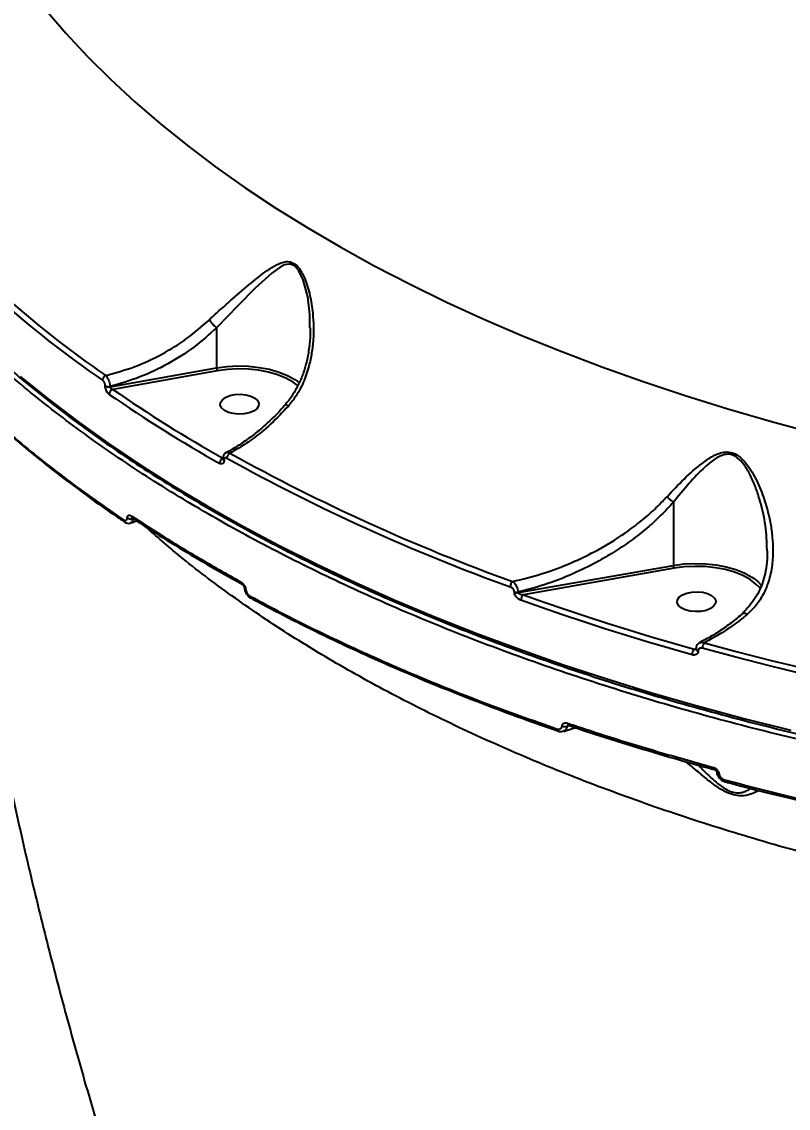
# Model space of a CAD drawing. Header units: millimetres. Extents: x -4153 to 4002, y -5023 to 3197.
# Drawn here: x -1524.8 to -1346.3, y -1330.1 to -1077 of the extents above; entities that cross this region are included whole.
import ezdxf

# ---------------------------------------------------------------- set-up
doc = ezdxf.new("R2010")
doc.units = ezdxf.units.MM
for name, color, linetype in [('DIKOM_ОБЪЕКТ', 7, 'Continuous'), ('DIKOM_РАЗМЕР_ЗОНА', 7, 'Continuous'), ('DIKOM_РАЗМЕР_ОБЪЕКТА', 7, 'Continuous')]:
    doc.layers.add(name, color=color, linetype=linetype)
doc.styles.add('style1', font='arialbd.ttf', dxfattribs={"width": 0.8})
doc.dimstyles.new('1-50', dxfattribs={"dimtxt": 300, "dimasz": 200, "dimexe": 100, "dimexo": 0, "dimgap": 100, "dimtad": 1, "dimtxsty": 'style1', "dimcen": 200, "dimclrd": 7, "dimclre": 7, "dimclrt": 7, "dimadec": 1, "dimazin": 2, "dimtfac": 1, "dimtmove": 0, "dimatfit": 2, "dimfxl": 0, "dimlwd": 25, "dimlwe": 18, "dimarcsym": 0})

# ---------------------------------------------------------------- blocks, each defined once
blk = doc.blocks.new('*D9')
at = {"layer": 'Defpoints', "color": 0, "transparency": 16777216}
for p in [(2370.19, 1747.32), (-2106.31, -2974.61), (1195.51, -2974.61)]:
    blk.add_point(p, dxfattribs=at)
at = {"layer": 'DIKOM_РАЗМЕР_ОБЪЕКТА', "color": 7, "lineweight": 18, "transparency": 16777216}
for p, q in [((2370.19, 1747.32), (-2206.31, 1747.32)), ((1195.51, -2974.61), (-2206.31, -2974.61))]:
    blk.add_line(p, q, dxfattribs=at)
at = {"layer": 'DIKOM_РАЗМЕР_ОБЪЕКТА', "color": 7, "lineweight": 25, "transparency": 16777216}
blk.add_line((-2106.31, 1547.32), (-2106.31, -2774.61), dxfattribs=at)
at = {"layer": 'DIKOM_РАЗМЕР_ОБЪЕКТА', "color": 7, "transparency": 16777216}
for points in [[(-2139.64, 1547.32), (-2072.98, 1547.32), (-2106.31, 1747.32)], [(-2139.64, -2774.61), (-2072.98, -2774.61), (-2106.31, -2974.61)]]:
    blk.add_solid(points, dxfattribs=at)
at = {"layer": 'DIKOM_РАЗМЕР_ОБЪЕКТА', "color": 7, "transparency": 16777216, "insert": (-2359.48, -612.26), "char_height": 300, "attachment_point": 5, "rotation": 90, "style": 'style1'}
blk.add_mtext('{\\fArial|b0|i0|c204|p34;4700}', dxfattribs=at)
blk = doc.blocks.new('*D10')
at = {"layer": 'Defpoints', "color": 0, "transparency": 16777216}
for p in [(4001.69, -909.96), (-3216.31, -1859.46), (4001.69, -4923)]:
    blk.add_point(p, dxfattribs=at)
at = {"layer": 'DIKOM_РАЗМЕР_ЗОНА', "color": 7, "lineweight": 18, "transparency": 16777216}
for p, q in [((4001.69, -909.96), (4001.69, -5023)), ((-3216.31, -1859.46), (-3216.31, -5023))]:
    blk.add_line(p, q, dxfattribs=at)
at = {"layer": 'DIKOM_РАЗМЕР_ЗОНА', "color": 7, "lineweight": 25, "transparency": 16777216}
blk.add_line((-3016.31, -4923), (3801.69, -4923), dxfattribs=at)
at = {"layer": 'DIKOM_РАЗМЕР_ЗОНА', "color": 7, "transparency": 16777216}
for points in [[(-3016.31, -4889.67), (-3016.31, -4956.33), (-3216.31, -4923)], [(3801.69, -4889.67), (3801.69, -4956.33), (4001.69, -4923)]]:
    blk.add_solid(points, dxfattribs=at)
at = {"layer": 'DIKOM_РАЗМЕР_ЗОНА', "color": 7, "transparency": 16777216, "insert": (392.69, -4669.83), "char_height": 300, "attachment_point": 5, "style": 'style1'}
blk.add_mtext('{\\fArial|b0|i0|c204|p34;7200}', dxfattribs=at)
blk = doc.blocks.new('*D11')
at = {"layer": 'Defpoints', "color": 0, "transparency": 16777216}
for p in [(2631.36, 3197.31), (-3702.81, -4429.79), (2071.05, -4429.79)]:
    blk.add_point(p, dxfattribs=at)
at = {"layer": 'DIKOM_РАЗМЕР_ЗОНА', "color": 7, "lineweight": 18, "transparency": 16777216}
for p, q in [((2631.36, 3197.31), (-3802.81, 3197.31)), ((2071.05, -4429.79), (-3802.81, -4429.79))]:
    blk.add_line(p, q, dxfattribs=at)
at = {"layer": 'DIKOM_РАЗМЕР_ЗОНА', "color": 7, "lineweight": 25, "transparency": 16777216}
blk.add_line((-3702.81, 2997.31), (-3702.81, -4229.79), dxfattribs=at)
at = {"layer": 'DIKOM_РАЗМЕР_ЗОНА', "color": 7, "transparency": 16777216}
for points in [[(-3736.14, 2997.31), (-3669.48, 2997.31), (-3702.81, 3197.31)], [(-3736.14, -4229.79), (-3669.48, -4229.79), (-3702.81, -4429.79)]]:
    blk.add_solid(points, dxfattribs=at)
at = {"layer": 'DIKOM_РАЗМЕР_ЗОНА', "color": 7, "transparency": 16777216, "insert": (-3955.98, -616.24), "char_height": 300, "attachment_point": 5, "rotation": 90, "style": 'style1'}
blk.add_mtext('{\\fArial|b0|i0|c204|p34;7600}', dxfattribs=at)
blk = doc.blocks.new('*D12')
at = {"layer": 'Defpoints', "color": 0, "transparency": 16777216}
for p in [(-1688.31, 690.56), (2486.69, 690.56), (-1688.31, -3442.2)]:
    blk.add_point(p, dxfattribs=at)
at = {"layer": 'DIKOM_РАЗМЕР_ОБЪЕКТА', "color": 7, "lineweight": 18, "transparency": 16777216}
for p, q in [((-1688.31, 690.56), (-1688.31, -3542.2)), ((2486.69, 690.56), (2486.69, -3542.2))]:
    blk.add_line(p, q, dxfattribs=at)
at = {"layer": 'DIKOM_РАЗМЕР_ОБЪЕКТА', "color": 7, "lineweight": 25, "transparency": 16777216}
blk.add_line((2286.69, -3442.2), (-1488.31, -3442.2), dxfattribs=at)
at = {"layer": 'DIKOM_РАЗМЕР_ОБЪЕКТА', "color": 7, "transparency": 16777216}
for points in [[(-1488.31, -3408.87), (-1488.31, -3475.54), (-1688.31, -3442.2)], [(2286.69, -3408.87), (2286.69, -3475.54), (2486.69, -3442.2)]]:
    blk.add_solid(points, dxfattribs=at)
at = {"layer": 'DIKOM_РАЗМЕР_ОБЪЕКТА', "color": 7, "transparency": 16777216, "insert": (399.19, -3189.03), "char_height": 300, "attachment_point": 5, "style": 'style1'}
blk.add_mtext('{\\fArial|b0|i0|c204|p34;4175}', dxfattribs=at)

msp = doc.modelspace()

# ---------------------------------------------------------------- linework, layer by layer
at = {"layer": 'DIKOM_ОБЪЕКТ', "color": 7, "linetype": 'Continuous'}
for p, q in [((-1479.445, -1148.302), (-1479.445, -1157.635)), ((-1504.246, -1162.042), (-1479.445, -1157.635)), ((-1479.282, -1158.307), (-1503.635, -1162.635)), ((-1460.787, -1160.647), (-1460.095, -1161.174)), ((-1505.377, -1161.862), (-1505.377, -1161.794)), ((-1504.246, -1161.974), (-1504.246, -1162.042)), ((-1477.966, -1178.786), (-1477.966, -1178.833)), ((-1477.704, -1179.133), (-1477.704, -1179.181)), ((-1373.028, -1188.916), (-1373.028, -1203.625)), ((-1500.862, -1193.554), (-1500.909, -1193.527)), ((-1351.215, -1200.227), (-1351.227, -1200.044)), ((-1409.182, -1209.967), (-1373.028, -1203.625)), ((-1372.866, -1204.297), (-1407.987, -1210.457)), ((-1352.782, -1209.081), (-1353.1, -1208.693)), ((-1471.338, -1211.347), (-1471.39, -1211.323)), ((-1410.082, -1209.9), (-1410.082, -1209.811)), ((-1409.182, -1209.878), (-1409.182, -1209.967)), ((-1368.218, -1223.155), (-1367.773, -1222.96)), ((-1367.805, -1223.093), (-1367.805, -1223.122)), ((-1367.28, -1223.547), (-1367.28, -1223.575)), ((-1397.317, -1240.916), (-1397.779, -1241.108)), ((-1360.871, -1254.097), (-1360.908, -1254.09))]:
    msp.add_line(p, q, dxfattribs=at)
at = {"layer": 'DIKOM_ОБЪЕКТ', "color": 7, "linetype": 'Continuous', "flags": 128}
for points in [[(-1519.284, -1074.195), (-1514.566, -1079.682), (-1509.526, -1085.092), (-1504.168, -1090.421), (-1498.497, -1095.663), (-1492.518, -1100.814), (-1486.237, -1105.868), (-1479.659, -1110.822), (-1472.791, -1115.669), (-1465.64, -1120.407), (-1458.211, -1125.03), (-1450.511, -1129.534), (-1442.549, -1133.915), (-1434.331, -1138.169), (-1425.865, -1142.292), (-1417.159, -1146.28), (-1408.22, -1150.13), (-1399.058, -1153.837), (-1389.68, -1157.399), (-1380.096, -1160.811), (-1370.315, -1164.072), (-1360.344, -1167.177), (-1350.195, -1170.125), (-1339.876, -1172.911)], [(-1457.712, -1148.309), (-1457.709, -1145.178), (-1458.222, -1141.089), (-1459.266, -1137.158), (-1460.354, -1134.911), (-1461.325, -1133.872), (-1462.262, -1133.487), (-1462.52, -1133.464), (-1463.59, -1133.648), (-1464.614, -1134.142), (-1466.596, -1135.583), (-1470.439, -1139.102), (-1474.476, -1143.168), (-1476.932, -1145.681), (-1479.445, -1148.299), (-1479.446, -1148.3), (-1479.446, -1148.3)], [(-1479.445, -1157.635), (-1477.003, -1157.308), (-1474.493, -1157.177), (-1471.973, -1157.245), (-1469.503, -1157.51), (-1467.14, -1157.966), (-1464.94, -1158.602), (-1462.954, -1159.404), (-1461.228, -1160.352), (-1460.787, -1160.647)], [(-1460.45, -1161.797), (-1461.618, -1160.941), (-1463.292, -1160.022), (-1465.218, -1159.245), (-1467.351, -1158.628), (-1469.642, -1158.186), (-1472.037, -1157.929), (-1474.48, -1157.864), (-1476.914, -1157.99), (-1479.282, -1158.307)], [(-1525.159, -1159.655), (-1518.61, -1164.95), (-1511.767, -1170.145), (-1504.633, -1175.236), (-1497.216, -1180.217), (-1489.521, -1185.086), (-1481.555, -1189.837), (-1473.325, -1194.468), (-1464.837, -1198.974), (-1456.099, -1203.351), (-1447.118, -1207.595), (-1437.902, -1211.704), (-1428.458, -1215.673), (-1418.794, -1219.499), (-1408.919, -1223.179), (-1398.841, -1226.71), (-1388.568, -1230.089), (-1378.109, -1233.313), (-1367.473, -1236.379), (-1356.668, -1239.285), (-1345.704, -1242.028)], [(-1476.343, -1164.094), (-1475.154, -1163.849), (-1473.879, -1163.787), (-1472.621, -1163.912), (-1471.483, -1164.214), (-1470.555, -1164.669), (-1469.915, -1165.24), (-1469.613, -1165.881), (-1469.674, -1166.54), (-1470.093, -1167.164), (-1470.836, -1167.701), (-1471.843, -1168.109), (-1473.032, -1168.354), (-1474.307, -1168.417), (-1475.565, -1168.292), (-1476.703, -1167.99), (-1477.63, -1167.534), (-1478.27, -1166.963), (-1478.573, -1166.322), (-1478.512, -1165.663), (-1478.093, -1165.04), (-1477.35, -1164.502), (-1476.343, -1164.094)], [(-1373.028, -1203.625), (-1370.585, -1203.299), (-1368.075, -1203.168), (-1365.555, -1203.236), (-1363.085, -1203.501), (-1360.723, -1203.957), (-1358.522, -1204.593), (-1356.536, -1205.394), (-1354.811, -1206.342), (-1354.37, -1206.638)], [(-1353.1, -1208.693), (-1353.82, -1207.971), (-1355.201, -1206.931), (-1356.875, -1206.012), (-1358.801, -1205.235), (-1360.935, -1204.618), (-1363.226, -1204.176), (-1365.621, -1203.92), (-1368.064, -1203.854), (-1370.498, -1203.981), (-1372.866, -1204.297)], [(-1354.37, -1206.638), (-1353.386, -1207.414), (-1352.496, -1208.332)], [(-1368.697, -1224.465), (-1373.827, -1223), (-1378.918, -1221.499), (-1383.967, -1219.961), (-1388.974, -1218.387), (-1393.938, -1216.778), (-1398.857, -1215.133), (-1403.732, -1213.452), (-1408.56, -1211.737)], [(-1407.987, -1210.457), (-1403.17, -1212.169), (-1398.307, -1213.845), (-1393.399, -1215.487), (-1388.447, -1217.093), (-1383.452, -1218.663), (-1378.415, -1220.197), (-1373.336, -1221.694), (-1368.218, -1223.155)], [(-1369.925, -1210.085), (-1368.736, -1209.84), (-1367.461, -1209.777), (-1366.203, -1209.902), (-1365.065, -1210.204), (-1364.138, -1210.659), (-1363.497, -1211.231), (-1363.195, -1211.872), (-1363.256, -1212.531), (-1363.675, -1213.154), (-1364.418, -1213.691), (-1365.425, -1214.099), (-1366.614, -1214.344), (-1367.889, -1214.407), (-1369.147, -1214.282), (-1370.285, -1213.98), (-1371.212, -1213.525), (-1371.853, -1212.953), (-1372.155, -1212.312), (-1372.094, -1211.653), (-1371.675, -1211.03), (-1370.932, -1210.493), (-1369.925, -1210.085)], [(-1365.87, -1221.66), (-1358.114, -1223.751), (-1350.275, -1225.758), (-1342.356, -1227.68), (-1334.361, -1229.516), (-1326.294, -1231.266), (-1318.157, -1232.929), (-1309.955, -1234.504), (-1301.69, -1235.99)], [(-1301.987, -1237.297), (-1310.27, -1235.808), (-1318.49, -1234.229), (-1326.645, -1232.563), (-1334.73, -1230.809), (-1342.743, -1228.969), (-1350.679, -1227.042), (-1358.535, -1225.031), (-1366.308, -1222.936)], [(-1399.964, -1242.211), (-1400, -1242.202), (-1400.004, -1242.201)], [(-1363.54, -1251.179), (-1363.545, -1251.178), (-1363.616, -1251.141), (-1363.674, -1251.069), (-1363.718, -1250.963), (-1363.744, -1250.829), (-1363.754, -1250.672)], [(-1362.958, -1251.81), (-1362.957, -1251.817), (-1362.922, -1251.904), (-1362.848, -1251.981), (-1362.739, -1252.046), (-1362.598, -1252.095), (-1362.432, -1252.127)], [(-1360.908, -1254.09), (-1360.913, -1254.088), (-1360.978, -1254.047), (-1361.031, -1253.973), (-1361.07, -1253.869), (-1361.095, -1253.739), (-1361.103, -1253.588)]]:
    msp.add_lwpolyline(points, dxfattribs=at)
at = {"layer": 'DIKOM_ОБЪЕКТ', "color": 7, "linetype": 'Continuous'}
for centre, radius, start, end in [((-1366.787, -957.599), 244.721, 220.98418, 235.54514), ((-1367.226, -958.289), 245.265, 220.98433, 235.54518), ((-1478.045, -1157.65), 1.401, 179.35333, 207.92859), ((-1504.658, -1160.586), 1.33, 115.96988, 177.49083), ((-1504.574, -1160.394), 1.613, 240.14298, 281.70145), ((-1504.574, -1160.463), 1.613, 240.13395, 281.71048), ((-1503.112, -1163.853), 1.326, 113.23169, 177.68958), ((-1309.575, -880.984), 343.447, 235.43295, 240.49615), ((-1309.19, -880.416), 342.719, 235.4337, 240.49555), ((-1477.303, -1179.934), 1.414, 118.41305, 178.36942), ((-1477.539, -1178.736), 0.43, 187.46078, 247.47898), ((-1477.543, -1178.787), 0.425, 185.59362, 247.71627), ((-1475.589, -1178.699), 1.436, 121.60587, 178.18749), ((-1256.502, -781.002), 454.706, 240.98889, 250.13039), ((-1256.318, -780.73), 453.671, 240.98846, 250.13059), ((-1500.552, -1193.054), 0.592, 176.73061, 232.96321), ((-1499.361, -1191.402), 1.44, 232.10767, 292.26395), ((-1498.76, -1192.094), 0.585, 176.27311, 234.42839), ((-1371.612, -1203.641), 1.415, 179.34098, 207.61974), ((-1473.206, -1207.526), 0.558, 174.85364, 238.02572), ((-1472.622, -1208.814), 0.35, 196.74446, 258.62141), ((-1409.295, -1208.658), 1.753, 133.90867, 179.37641), ((-1471.073, -1210.857), 0.563, 175.07612, 235.78864), ((-1409.502, -1208.096), 1.81, 251.31394, 280.16741), ((-1409.502, -1208.185), 1.81, 251.31394, 280.16741), ((-1406.834, -1211.742), 1.726, 131.90026, 179.80865), ((-1364.225, -1222.939), 2.083, 142.14343, 179.91695), ((-1366.696, -1224.454), 2.001, 139.52704, 180.30584), ((-1367.225, -1222.951), 0.598, 194.14284, 264.70175), ((-1367.228, -1222.986), 0.591, 192.58659, 264.93476), ((-1399.718, -1241.768), 0.519, 171.47875, 236.60009), ((-1398.286, -1239.631), 1.562, 244.11303, 288.94323), ((-1397.175, -1240.45), 0.507, 170.70135, 238.21262)]:
    msp.add_arc(centre, radius, start, end, dxfattribs=at)
for points, knots in [([(-1024.968, -1251.267), (-1029.289, -1252.046), (-1040.931, -1254.146), (-1060.238, -1257.046), (-1082.901, -1259.797), (-1106.053, -1261.911), (-1129.623, -1263.363), (-1153.541, -1264.13), (-1177.279, -1264.195), (-1200.76, -1263.574), (-1223.914, -1262.299), (-1247.119, -1260.348), (-1270.294, -1257.7), (-1293.356, -1254.346), (-1315.798, -1250.36), (-1337.556, -1245.772), (-1358.585, -1240.621), (-1379.229, -1234.824), (-1399.395, -1228.375), (-1419.001, -1221.278), (-1437.616, -1213.691), (-1455.199, -1205.652), (-1471.733, -1197.206), (-1487.487, -1188.217), (-1502.371, -1178.693), (-1516.311, -1168.654), (-1529.001, -1158.321), (-1540.426, -1147.737), (-1550.597, -1136.949), (-1559.698, -1125.782), (-1567.578, -1114.252), (-1573.594, -1103.887), (-1576.395, -1097.346), (-1577.476, -1094.824)], [0, 0, 0, 0, 0.0192582, 0.0518831, 0.0845332, 0.117158, 0.1507303, 0.1843303, 0.2179029, 0.2505276, 0.2831773, 0.3158024, 0.3493748, 0.3829745, 0.4165472, 0.449172, 0.4818217, 0.5144468, 0.5480193, 0.5816191, 0.6151914, 0.6478161, 0.6804664, 0.7130911, 0.7466635, 0.7802634, 0.8138358, 0.8464606, 0.8791105, 0.9117353, 0.9453077, 0.9789074, 1, 1, 1, 1]), ([(-1577.028, -1094.583), (-1576.79, -1095.142), (-1575.725, -1097.638), (-1573.524, -1102.036), (-1570.42, -1107.768), (-1566.989, -1113.452), (-1563.263, -1119.085), (-1559.237, -1124.664), (-1554.916, -1130.183), (-1550.303, -1135.639), (-1545.403, -1141.027), (-1540.217, -1146.343), (-1534.751, -1151.583), (-1529.008, -1156.743), (-1522.994, -1161.82), (-1516.712, -1166.809), (-1510.167, -1171.707), (-1503.365, -1176.509), (-1496.31, -1181.213), (-1489.008, -1185.815), (-1481.465, -1190.311), (-1473.685, -1194.699), (-1465.676, -1198.974), (-1457.443, -1203.134), (-1448.992, -1207.175), (-1440.33, -1211.095), (-1431.462, -1214.891), (-1422.397, -1218.56), (-1413.141, -1222.098), (-1403.7, -1225.505), (-1394.081, -1228.776), (-1384.293, -1231.909), (-1374.342, -1234.903), (-1364.236, -1237.755), (-1353.982, -1240.463), (-1343.588, -1243.025), (-1333.063, -1245.439), (-1322.413, -1247.702), (-1311.646, -1249.815), (-1300.772, -1251.774), (-1289.798, -1253.579), (-1278.731, -1255.227), (-1267.582, -1256.719), (-1256.358, -1258.052), (-1245.067, -1259.227), (-1233.717, -1260.241), (-1222.318, -1261.094), (-1210.879, -1261.786), (-1199.406, -1262.316), (-1187.91, -1262.682), (-1177.663, -1262.871), (-1171.25, -1262.897), (-1168.676, -1262.907)], [0, 0, 0, 0, 0.0058769, 0.0262678, 0.0466646, 0.067067, 0.087475, 0.1078878, 0.128305, 0.1487261, 0.1691502, 0.1895772, 0.2100064, 0.2304374, 0.2508698, 0.2713031, 0.291737, 0.3121716, 0.332606, 0.3530404, 0.373475, 0.3939091, 0.4143427, 0.4347762, 0.4552089, 0.4756412, 0.496073, 0.5165039, 0.5369347, 0.5573647, 0.5777943, 0.5982233, 0.6186517, 0.6390797, 0.6595071, 0.6799342, 0.7003609, 0.7207872, 0.7412134, 0.7616387, 0.782064, 0.8024892, 0.8229139, 0.8433384, 0.8637626, 0.8841867, 0.9046107, 0.9250349, 0.9454586, 0.9658823, 0.986306, 1, 1, 1, 1]), ([(-1481.164, -1146.481), (-1480.262, -1145.643), (-1478.445, -1143.955), (-1475.14, -1141.022), (-1471.313, -1137.749), (-1467.794, -1134.978), (-1465.306, -1133.481), (-1463.792, -1132.934), (-1462.552, -1132.802), (-1461.252, -1133.263), (-1459.927, -1134.647), (-1458.656, -1137.166), (-1457.628, -1140.718), (-1456.876, -1145.517), (-1456.786, -1150.082), (-1457.247, -1154.241), (-1457.958, -1157.596), (-1459.178, -1161.09), (-1460.814, -1164.174), (-1462.185, -1165.866), (-1462.711, -1166.516)], [0, 0, 0, 0, 0.0563545, 0.1136121, 0.2103705, 0.3099837, 0.3619792, 0.3883035, 0.415338, 0.4457384, 0.4740999, 0.5167995, 0.5802327, 0.6452962, 0.7405615, 0.7897121, 0.8388458, 0.8993622, 0.9613622, 1, 1, 1, 1]), ([(-1505.24, -1159.39), (-1503.018, -1158.781), (-1498.513, -1157.547), (-1492.18, -1154.568), (-1486.259, -1150.926), (-1482.876, -1147.975), (-1481.164, -1146.481)], [0, 0, 0, 0, 0.2536085, 0.5139741, 0.7539721, 1, 1, 1, 1]), ([(-1479.445, -1148.302), (-1481.177, -1149.845), (-1484.685, -1152.969), (-1490.747, -1156.792), (-1497.303, -1159.973), (-1501.912, -1161.301), (-1504.246, -1161.974)], [0, 0, 0, 0, 0.24197103, 0.4901387, 0.7417764, 1, 1, 1, 1]), ([(-1481.164, -1146.481), (-1481.127, -1146.528), (-1481.02, -1146.667), (-1480.763, -1146.975), (-1480.367, -1147.413), (-1479.885, -1147.904), (-1479.592, -1148.168), (-1479.446, -1148.3)], [0, 0, 0, 0, 0.0873216, 0.2536098, 0.5023967, 0.7511751, 1, 1, 1, 1]), ([(-1479.446, -1148.3), (-1479.446, -1148.3), (-1479.445, -1148.301), (-1479.445, -1148.301), (-1479.445, -1148.302), (-1479.445, -1148.302)], [0, 0, 0, 0, 0.3574239, 0.9016223, 1, 1, 1, 1]), ([(-1457.627, -1148.31), (-1457.619, -1148.809), (-1457.596, -1150.341), (-1457.845, -1152.95), (-1458.367, -1155.914), (-1459.159, -1158.727), (-1460.188, -1161.265), (-1461.527, -1163.638), (-1462.643, -1165.286), (-1463.391, -1166.068), (-1463.525, -1166.208)], [0, 0, 0, 0, 0.0768672, 0.2363629, 0.4048882, 0.5435437, 0.6906425, 0.8323057, 0.9699295, 1, 1, 1, 1]), ([(-1547.33, -1153.966), (-1544.082, -1157.374), (-1537.586, -1164.191), (-1526.477, -1174.095), (-1514.46, -1183.764), (-1505.583, -1189.935), (-1501.144, -1193.02)], [0, 0, 0, 0, 0.24859545, 0.49719018, 0.74859441, 1, 1, 1, 1]), ([(-1547.076, -1154.391), (-1546.57, -1154.953), (-1544.441, -1157.318), (-1540.399, -1161.416), (-1534.949, -1166.68), (-1529.198, -1171.863), (-1523.176, -1176.966), (-1516.889, -1181.983), (-1510.322, -1186.903), (-1504.968, -1190.743), (-1501.717, -1192.906), (-1500.83, -1193.496)], [0, 0, 0, 0, 0.0404852, 0.1703514, 0.300349, 0.4304445, 0.5606088, 0.6908078, 0.8210042, 0.9511616, 1, 1, 1, 1]), ([(-1543.28, -1158.409), (-1543.157, -1159.554), (-1542.406, -1166.54), (-1540.721, -1179.349), (-1538.211, -1196.834), (-1535.36, -1214.298), (-1532.204, -1231.741), (-1528.734, -1249.156), (-1524.953, -1266.538), (-1520.862, -1283.884), (-1516.461, -1301.189), (-1511.751, -1318.447), (-1506.732, -1335.654), (-1501.408, -1352.806), (-1495.777, -1369.897), (-1489.842, -1386.923), (-1483.603, -1403.879), (-1477.064, -1420.761), (-1470.224, -1437.563), (-1463.086, -1454.281), (-1455.651, -1470.91), (-1447.921, -1487.446), (-1439.898, -1503.883), (-1431.586, -1520.218), (-1422.98, -1536.443), (-1414.322, -1552.175), (-1408.402, -1562.433), (-1405.553, -1567.37)], [0, 0, 0, 0, 0.0080362, 0.0490173, 0.0900368, 0.1310958, 0.1721951, 0.213335, 0.2545163, 0.2957395, 0.3370051, 0.3783137, 0.4196651, 0.46106, 0.5024979, 0.543979, 0.5855037, 0.627071, 0.6686811, 0.7103338, 0.7520289, 0.7937651, 0.8355423, 0.8773601, 0.9192178, 0.9611142, 1, 1, 1, 1]), ([(-1505.377, -1161.794), (-1505.383, -1161.697), (-1505.396, -1161.504), (-1505.494, -1161.19), (-1505.64, -1160.899), (-1505.812, -1160.668), (-1505.933, -1160.571), (-1505.987, -1160.527)], [0, 0, 0, 0, 0.204038, 0.4080222, 0.6135136, 0.8265086, 1, 1, 1, 1]), ([(-1505.24, -1159.39), (-1505.158, -1159.483), (-1504.973, -1159.691), (-1504.703, -1160.174), (-1504.467, -1160.767), (-1504.298, -1161.4), (-1504.264, -1161.782), (-1504.246, -1161.974)], [0, 0, 0, 0, 0.1700674, 0.3807957, 0.5866989, 0.7930978, 1, 1, 1, 1]), ([(-1504.437, -1163.8), (-1504.52, -1163.733), (-1504.707, -1163.584), (-1504.974, -1163.225), (-1505.197, -1162.779), (-1505.348, -1162.301), (-1505.367, -1162.008), (-1505.377, -1161.862)], [0, 0, 0, 0, 0.1742201, 0.3896038, 0.5957967, 0.7978977, 1, 1, 1, 1]), ([(-1504.246, -1162.042), (-1504.242, -1162.082), (-1504.237, -1162.131), (-1504.198, -1162.231), (-1504.125, -1162.345), (-1503.978, -1162.478), (-1503.808, -1162.579), (-1503.689, -1162.617), (-1503.635, -1162.635)], [0, 0, 0, 0, 0.14459701, 0.17549244, 0.36260253, 0.57105244, 0.80458269, 1, 1, 1, 1]), ([(-1463.482, -1166.244), (-1463.782, -1166.592), (-1464.846, -1167.825), (-1466.796, -1169.76), (-1469.305, -1172.024), (-1471.894, -1174.068), (-1474.525, -1175.837), (-1476.302, -1176.939), (-1477.19, -1177.362), (-1477.195, -1177.364)], [0, 0, 0, 0, 0.0729585, 0.2581382, 0.4439267, 0.6296988, 0.8148375, 0.99894, 1, 1, 1, 1]), ([(-1462.711, -1166.516), (-1464.054, -1167.947), (-1466.773, -1170.843), (-1470.81, -1174.083), (-1474.036, -1176.221), (-1475.744, -1177.15), (-1476.342, -1177.476)], [0, 0, 0, 0, 0.3181941, 0.6439671, 0.8752533, 1, 1, 1, 1]), ([(-1462.711, -1166.516), (-1462.737, -1166.5), (-1462.84, -1166.439), (-1463.066, -1166.322), (-1463.323, -1166.23), (-1463.397, -1166.279), (-1463.43, -1166.302)], [0, 0, 0, 0, 0.0710346, 0.2782611, 0.675158, 1, 1, 1, 1]), ([(-1477.704, -1179.181), (-1477.709, -1179.272), (-1477.721, -1179.504), (-1477.843, -1179.797), (-1478.072, -1179.994), (-1478.375, -1180.044), (-1478.603, -1179.944), (-1478.717, -1179.894)], [0, 0, 0, 0, 0.1407722, 0.35527, 0.5700166, 0.7849173, 1, 1, 1, 1]), ([(-1477.967, -1178.83), (-1477.968, -1178.854), (-1477.969, -1178.91), (-1477.971, -1178.91), (-1477.972, -1178.91)], [0, 0, 0, 0, 0.4407889, 1, 1, 1, 1]), ([(-1477.184, -1177.403), (-1477.298, -1177.465), (-1477.561, -1177.605), (-1477.816, -1178.007), (-1477.961, -1178.417), (-1477.948, -1178.69), (-1477.944, -1178.791)], [0, 0, 0, 0, 0.2287547, 0.5240088, 0.8249435, 1, 1, 1, 1]), ([(-1477.025, -1178.654), (-1477.101, -1178.621), (-1477.253, -1178.554), (-1477.457, -1178.588), (-1477.61, -1178.719), (-1477.692, -1178.915), (-1477.7, -1179.071), (-1477.704, -1179.133)], [0, 0, 0, 0, 0.21422576, 0.4284481, 0.64287865, 0.85770077, 1, 1, 1, 1]), ([(-1477.184, -1177.384), (-1477.176, -1177.377), (-1477.074, -1177.284), (-1476.781, -1177.283), (-1476.488, -1177.412), (-1476.342, -1177.476)], [0, 0, 0, 0, 0.0409826, 0.5202493, 1, 1, 1, 1]), ([(-1374.531, -1187.632), (-1373.216, -1186.238), (-1370.554, -1183.416), (-1367.009, -1180.249), (-1364.266, -1178.348), (-1362.414, -1177.494), (-1360.928, -1177.145), (-1359.37, -1177.299), (-1357.759, -1178.12), (-1356.288, -1179.573), (-1354.974, -1181.416), (-1353.48, -1184.11), (-1351.769, -1188.222), (-1350.543, -1192.841), (-1349.95, -1197.045), (-1349.787, -1200.477), (-1350.044, -1204.124), (-1350.864, -1207.626), (-1352.203, -1210.69), (-1353.825, -1213.142), (-1355.233, -1214.463), (-1355.873, -1215.062)], [0, 0, 0, 0, 0.0913264, 0.1848715, 0.2390171, 0.2664377, 0.2946513, 0.3210526, 0.3475148, 0.3830334, 0.4182911, 0.4536294, 0.5268335, 0.625929, 0.6770924, 0.7282374, 0.7903863, 0.8540603, 0.9046383, 0.9566782, 1, 1, 1, 1]), ([(-1351.227, -1200.044), (-1351.29, -1198.167), (-1351.424, -1194.179), (-1352.621, -1189.252), (-1353.905, -1185.311), (-1355.089, -1182.544), (-1356.485, -1180.228), (-1357.953, -1178.578), (-1359.407, -1177.779), (-1360.774, -1177.694), (-1362.031, -1178.077), (-1362.864, -1178.542), (-1364.107, -1179.349), (-1366.238, -1181.148), (-1369.438, -1184.488), (-1371.831, -1187.44), (-1373.028, -1188.916)], [0, 0, 0, 0, 0.12763, 0.2710471, 0.3382653, 0.4055223, 0.4722009, 0.5194373, 0.553488, 0.5874545, 0.6218696, 0.6565089, 0.662176, 0.737503, 0.8687206, 1, 1, 1, 1]), ([(-1410.51, -1207.395), (-1408.197, -1206.828), (-1403.537, -1205.688), (-1397.183, -1203.269), (-1390.648, -1200.151), (-1385.274, -1196.891), (-1380.651, -1193.42), (-1377.4, -1190.625), (-1375.466, -1188.607), (-1374.531, -1187.632)], [0, 0, 0, 0, 0.1738766, 0.3501388, 0.4880599, 0.6922736, 0.7971172, 0.9019364, 1, 1, 1, 1]), ([(-1373.029, -1188.913), (-1373.981, -1189.947), (-1375.92, -1192.052), (-1379.169, -1194.967), (-1382.68, -1197.734), (-1386.414, -1200.285), (-1390.74, -1202.857), (-1396.02, -1205.496), (-1402.317, -1208.036), (-1406.884, -1209.261), (-1409.182, -1209.878)], [0, 0, 0, 0, 0.0999674, 0.2036061, 0.3072633, 0.4138395, 0.5204303, 0.6601777, 0.8289727, 1, 1, 1, 1]), ([(-1374.531, -1187.632), (-1374.484, -1187.681), (-1374.329, -1187.84), (-1373.994, -1188.157), (-1373.515, -1188.566), (-1373.191, -1188.798), (-1373.029, -1188.913)], [0, 0, 0, 0, 0.1074136, 0.349409, 0.674738, 1, 1, 1, 1]), ([(-1373.028, -1188.916), (-1373.028, -1188.915), (-1373.028, -1188.915), (-1373.028, -1188.914), (-1373.029, -1188.913), (-1373.029, -1188.913)], [0, 0, 0, 0, 0.4344207, 0.7891237, 1, 1, 1, 1]), ([(-1501.144, -1193.02), (-1501.041, -1193.075), (-1500.835, -1193.185), (-1500.561, -1193.148), (-1500.356, -1192.962), (-1500.268, -1192.721), (-1500.248, -1192.564), (-1500.245, -1192.538)], [0, 0, 0, 0, 0.2378307, 0.4755332, 0.7135085, 0.951515, 1, 1, 1, 1]), ([(-1500.904, -1193.518), (-1500.871, -1193.544), (-1500.663, -1193.706), (-1500.229, -1193.837), (-1499.734, -1193.867), (-1499.508, -1193.749), (-1499.456, -1193.721)], [0, 0, 0, 0, 0.0813072, 0.5098109, 0.8855393, 1, 1, 1, 1]), ([(-1500.245, -1192.538), (-1500.242, -1192.512), (-1500.221, -1192.356), (-1500.135, -1192.116), (-1499.929, -1191.93), (-1499.655, -1191.892), (-1499.448, -1192.002), (-1499.344, -1192.056)], [0, 0, 0, 0, 0.0479206, 0.2856199, 0.523592, 0.7617965, 1, 1, 1, 1]), ([(-1498.815, -1192.734), (-1498.822, -1192.779), (-1498.862, -1193.043), (-1499.027, -1193.43), (-1499.263, -1193.714), (-1499.436, -1193.731), (-1499.452, -1193.732)], [0, 0, 0, 0, 0.0882706, 0.5215697, 0.9544665, 1, 1, 1, 1]), ([(-1499.443, -1193.761), (-1499.349, -1193.721), (-1498.874, -1193.515), (-1498.407, -1193.383), (-1498.032, -1193.276)], [0, 0, 0, 0, 0.1972166, 1, 1, 1, 1]), ([(-1499.344, -1192.056), (-1498.934, -1192.327), (-1496.886, -1193.682), (-1491.742, -1196.99), (-1483.717, -1201.905), (-1477.082, -1205.619), (-1473.762, -1207.476)], [0, 0, 0, 0, 0.05077081, 0.25385744, 0.62670264, 1, 1, 1, 1]), ([(-1499.106, -1192.566), (-1499.108, -1192.565), (-1499.113, -1192.563), (-1499.106, -1192.567), (-1499.103, -1192.57)], [0, 0, 0, 0, 0.4600923, 1, 1, 1, 1]), ([(-1499.096, -1192.562), (-1498.799, -1192.764), (-1496.171, -1194.548), (-1490.972, -1197.824), (-1483.473, -1202.368), (-1477.631, -1205.752), (-1474.23, -1207.587), (-1473.494, -1207.984)], [0, 0, 0, 0, 0.0374481, 0.3309271, 0.6250399, 0.918885, 1, 1, 1, 1]), ([(-1093.154, -1291.257), (-1099.338, -1291.757), (-1111.715, -1292.757), (-1130.458, -1293.672), (-1149.27, -1294.158), (-1168.374, -1294.168), (-1187.728, -1293.687), (-1207.289, -1292.692), (-1226.741, -1291.195), (-1246.671, -1289.132), (-1267.021, -1286.432), (-1287.716, -1283.043), (-1308.058, -1279.065), (-1327.951, -1274.518), (-1347.301, -1269.42), (-1366.021, -1263.788), (-1384.068, -1257.622), (-1401.429, -1250.943), (-1418.074, -1243.77), (-1433.928, -1236.137), (-1448.911, -1228.078), (-1462.969, -1219.622), (-1476.016, -1210.764), (-1487.11, -1202.415), (-1493.393, -1196.882), (-1496.041, -1194.55)], [0, 0, 0, 0, 0.0399294, 0.0799071, 0.1198843, 0.159814, 0.2013809, 0.2430022, 0.2846231, 0.3261902, 0.3719344, 0.4178237, 0.4637866, 0.5097492, 0.5556377, 0.6013814, 0.6469735, 0.69271, 0.7385203, 0.78433, 0.8300661, 0.8756579, 0.9211413, 0.9667684, 1, 1, 1, 1]), ([(-1351.17, -1200.217), (-1351.176, -1200.866), (-1351.189, -1202.477), (-1351.527, -1204.789), (-1352.073, -1207.172), (-1352.866, -1209.257), (-1353.939, -1211.241), (-1355.3, -1213.033), (-1356.312, -1214.185), (-1356.931, -1214.659), (-1356.938, -1214.664)], [0, 0, 0, 0, 0.1166965, 0.2898351, 0.426618, 0.5696908, 0.7112081, 0.8551506, 0.9982883, 1, 1, 1, 1]), ([(-1473.762, -1207.476), (-1473.722, -1207.5), (-1473.563, -1207.594), (-1473.291, -1207.837), (-1472.997, -1208.241), (-1472.777, -1208.701), (-1472.719, -1209.005), (-1472.691, -1209.158)], [0, 0, 0, 0, 0.0796488, 0.3195501, 0.5498543, 0.7749081, 1, 1, 1, 1]), ([(-1473.508, -1207.998), (-1473.503, -1208), (-1473.485, -1208.009), (-1473.392, -1208.077), (-1473.263, -1208.215), (-1473.132, -1208.405), (-1473.033, -1208.612), (-1472.975, -1208.791), (-1472.964, -1208.876), (-1472.959, -1208.912)], [0, 0, 0, 0, 0.05412883, 0.22192862, 0.3907654, 0.57451352, 0.74078419, 0.89155579, 1, 1, 1, 1]), ([(-1472.95, -1208.914), (-1472.948, -1208.949), (-1472.931, -1209.256), (-1472.724, -1209.856), (-1472.266, -1210.609), (-1471.793, -1211.115), (-1471.459, -1211.262), (-1471.377, -1211.297)], [0, 0, 0, 0, 0.0369556, 0.3187768, 0.6049491, 0.9034971, 1, 1, 1, 1]), ([(-1472.691, -1209.158), (-1472.662, -1209.308), (-1472.606, -1209.609), (-1472.388, -1210.063), (-1472.098, -1210.458), (-1471.831, -1210.695), (-1471.673, -1210.786), (-1471.634, -1210.809)], [0, 0, 0, 0, 0.2263529, 0.4526895, 0.6824112, 0.9207429, 1, 1, 1, 1]), ([(-1410.082, -1209.811), (-1410.09, -1209.727), (-1410.106, -1209.56), (-1410.228, -1209.299), (-1410.414, -1209.051), (-1410.673, -1208.822), (-1410.897, -1208.696), (-1411.028, -1208.646), (-1411.048, -1208.638)], [0, 0, 0, 0, 0.1673023, 0.3344429, 0.5091011, 0.7130453, 0.9577198, 1, 1, 1, 1]), ([(-1410.51, -1207.395), (-1410.485, -1207.412), (-1410.311, -1207.534), (-1410.009, -1207.829), (-1409.66, -1208.328), (-1409.406, -1208.849), (-1409.231, -1209.381), (-1409.199, -1209.711), (-1409.182, -1209.878)], [0, 0, 0, 0, 0.03913436, 0.26828535, 0.46636981, 0.64362906, 0.81992667, 1, 1, 1, 1]), ([(-1471.634, -1210.809), (-1469.156, -1212.128), (-1461.907, -1215.987), (-1449.347, -1222.111), (-1433.691, -1229.05), (-1417.368, -1235.631), (-1405.944, -1239.671), (-1400.231, -1241.691)], [0, 0, 0, 0, 0.11445457, 0.33476443, 0.55507483, 0.77753729, 1, 1, 1, 1]), ([(-1471.309, -1211.287), (-1470.467, -1211.748), (-1466.987, -1213.657), (-1460.634, -1216.897), (-1452.252, -1221.005), (-1443.634, -1224.989), (-1434.808, -1228.853), (-1425.779, -1232.593), (-1416.551, -1236.199), (-1407.948, -1239.398), (-1402.343, -1241.331), (-1399.945, -1242.158)], [0, 0, 0, 0, 0.0394573, 0.1632187, 0.2871028, 0.4110772, 0.5351159, 0.6591865, 0.7832474, 0.9072696, 1, 1, 1, 1]), ([(-1408.56, -1211.737), (-1408.589, -1211.726), (-1408.796, -1211.648), (-1409.151, -1211.448), (-1409.562, -1211.082), (-1409.852, -1210.692), (-1410.044, -1210.287), (-1410.069, -1210.029), (-1410.082, -1209.9)], [0, 0, 0, 0, 0.0392643, 0.2872477, 0.4951745, 0.6709825, 0.8352921, 1, 1, 1, 1]), ([(-1409.182, -1209.967), (-1409.179, -1209.989), (-1409.174, -1210.033), (-1409.116, -1210.122), (-1408.985, -1210.223), (-1408.757, -1210.325), (-1408.438, -1210.411), (-1408.17, -1210.447), (-1408.009, -1210.456), (-1407.987, -1210.457)], [0, 0, 0, 0, 0.0553055, 0.1097422, 0.2436099, 0.4175331, 0.6517741, 0.9519416, 1, 1, 1, 1]), ([(-1356.835, -1214.802), (-1357.73, -1215.543), (-1359.531, -1217.034), (-1362.322, -1218.982), (-1364.794, -1220.528), (-1366.334, -1221.305), (-1366.921, -1221.6)], [0, 0, 0, 0, 0.2735417, 0.5505871, 0.8288094, 1, 1, 1, 1]), ([(-1355.873, -1215.062), (-1356.146, -1215.287), (-1357.862, -1216.696), (-1361.172, -1219.114), (-1364.283, -1220.8), (-1365.87, -1221.66)], [0, 0, 0, 0, 0.0849921, 0.5334777, 1, 1, 1, 1]), ([(-1355.873, -1215.062), (-1355.893, -1215.048), (-1356.055, -1214.936), (-1356.349, -1214.778), (-1356.67, -1214.7), (-1356.778, -1214.783), (-1356.825, -1214.819)], [0, 0, 0, 0, 0.0467825, 0.3777243, 0.7339063, 1, 1, 1, 1]), ([(-1366.908, -1221.648), (-1366.954, -1221.664), (-1367.189, -1221.745), (-1367.515, -1222.102), (-1367.783, -1222.601), (-1367.781, -1222.958), (-1367.781, -1223.097)], [0, 0, 0, 0, 0.0804769, 0.4165962, 0.7743169, 1, 1, 1, 1]), ([(-1366.909, -1221.63), (-1366.756, -1221.577), (-1366.446, -1221.47), (-1366.064, -1221.596), (-1365.87, -1221.66)], [0, 0, 0, 0, 0.49299831, 1, 1, 1, 1]), ([(-1367.28, -1223.575), (-1367.284, -1223.639), (-1367.294, -1223.847), (-1367.431, -1224.164), (-1367.749, -1224.435), (-1368.193, -1224.559), (-1368.529, -1224.496), (-1368.697, -1224.465)], [0, 0, 0, 0, 0.0931496, 0.3038757, 0.5302051, 0.7652261, 1, 1, 1, 1]), ([(-1368.218, -1223.155), (-1368.128, -1223.152), (-1367.964, -1223.146), (-1367.816, -1223.088), (-1367.749, -1223.062)], [0, 0, 0, 0, 0.5533775, 1, 1, 1, 1]), ([(-1366.308, -1222.936), (-1366.423, -1222.915), (-1366.652, -1222.874), (-1366.956, -1222.958), (-1367.176, -1223.143), (-1367.271, -1223.361), (-1367.278, -1223.504), (-1367.28, -1223.547)], [0, 0, 0, 0, 0.2336691, 0.467341, 0.6955633, 0.9087246, 1, 1, 1, 1]), ([(-1400.231, -1241.691), (-1400.082, -1241.727), (-1399.785, -1241.8), (-1399.391, -1241.704), (-1399.105, -1241.464), (-1398.994, -1241.206), (-1398.97, -1241.055), (-1398.967, -1241.036)], [0, 0, 0, 0, 0.2478321, 0.4958949, 0.7364718, 0.9670331, 1, 1, 1, 1]), ([(-1400, -1242.191), (-1399.953, -1242.21), (-1399.663, -1242.329), (-1399.164, -1242.38), (-1398.76, -1242.243), (-1398.595, -1242.188)], [0, 0, 0, 0, 0.1036054, 0.6354239, 1, 1, 1, 1]), ([(-1398.967, -1241.036), (-1398.965, -1241.019), (-1398.941, -1240.866), (-1398.828, -1240.603), (-1398.534, -1240.359), (-1398.132, -1240.259), (-1397.827, -1240.332), (-1397.675, -1240.368)], [0, 0, 0, 0, 0.0298647, 0.2617289, 0.5039528, 0.7520295, 1, 1, 1, 1]), ([(-1397.779, -1241.108), (-1397.784, -1241.14), (-1397.826, -1241.393), (-1398.008, -1241.805), (-1398.322, -1242.147), (-1398.577, -1242.188), (-1398.636, -1242.198)], [0, 0, 0, 0, 0.0574, 0.4590217, 0.8756914, 1, 1, 1, 1]), ([(-1398.598, -1242.319), (-1398.316, -1242.206), (-1397.374, -1241.832), (-1396.451, -1241.595), (-1395.804, -1241.43)], [0, 0, 0, 0, 0.2993427, 1, 1, 1, 1]), ([(-1397.533, -1240.852), (-1397.54, -1240.854), (-1397.608, -1240.874), (-1397.696, -1240.945), (-1397.756, -1241.034), (-1397.774, -1241.086), (-1397.777, -1241.102), (-1397.779, -1241.108)], [0, 0, 0, 0, 0.0574023, 0.529615, 0.8626222, 0.9478275, 1, 1, 1, 1]), ([(-1397.675, -1240.368), (-1397.117, -1240.556), (-1394.326, -1241.494), (-1387.373, -1243.762), (-1376.684, -1247.068), (-1368.065, -1249.47), (-1363.754, -1250.672)], [0, 0, 0, 0, 0.0507639, 0.2538442, 0.6266906, 1, 1, 1, 1]), ([(-1397.55, -1240.857), (-1397.553, -1240.858), (-1397.561, -1240.859), (-1397.508, -1240.856), (-1397.453, -1240.879), (-1397.446, -1240.882)], [0, 0, 0, 0, 0.3556114, 0.9086831, 1, 1, 1, 1]), ([(-1397.439, -1240.874), (-1397.016, -1241.02), (-1393.395, -1242.271), (-1386.404, -1244.502), (-1376.456, -1247.54), (-1368.82, -1249.756), (-1364.466, -1250.917), (-1363.536, -1251.165)], [0, 0, 0, 0, 0.0388152, 0.332291, 0.6263909, 0.9202243, 1, 1, 1, 1]), ([(-1353.209, -1256.038), (-1353.786, -1256.358), (-1354.883, -1256.968), (-1356.913, -1257.41), (-1359.054, -1257.17), (-1361.299, -1256.254), (-1363.889, -1254.512), (-1366.657, -1252.295), (-1368.808, -1250.414), (-1369.973, -1249.497), (-1370.221, -1249.301)], [0, 0, 0, 0, 0.15889335, 0.30211573, 0.39458565, 0.49359262, 0.62188633, 0.78800162, 0.95475993, 1, 1, 1, 1]), ([(-1367.275, -1250.145), (-1366.783, -1250.634), (-1365.468, -1251.941), (-1363.416, -1253.91), (-1361.26, -1255.583), (-1359.853, -1256.252), (-1358.727, -1256.581), (-1357.673, -1256.645), (-1356.588, -1256.386), (-1355.726, -1256.033), (-1355.319, -1255.705), (-1355.13, -1255.552)], [0, 0, 0, 0, 0.131661, 0.3519147, 0.5112545, 0.6025422, 0.629523, 0.7402425, 0.8291137, 0.9205297, 1, 1, 1, 1]), ([(-1363.754, -1250.672), (-1363.719, -1250.682), (-1363.536, -1250.736), (-1363.206, -1250.907), (-1362.828, -1251.251), (-1362.542, -1251.676), (-1362.469, -1251.977), (-1362.432, -1252.127)], [0, 0, 0, 0, 0.0544916, 0.2913703, 0.5277743, 0.763989, 1, 1, 1, 1]), ([(-1363.547, -1251.181), (-1363.526, -1251.186), (-1363.47, -1251.2), (-1363.338, -1251.27), (-1363.195, -1251.385), (-1363.074, -1251.528), (-1362.995, -1251.671), (-1362.962, -1251.775), (-1362.96, -1251.804), (-1362.96, -1251.81)], [0, 0, 0, 0, 0.098334, 0.2740445, 0.4455715, 0.6140761, 0.7863885, 0.9558729, 1, 1, 1, 1]), ([(-1362.946, -1251.812), (-1362.943, -1251.857), (-1362.921, -1252.169), (-1362.666, -1252.748), (-1362.127, -1253.44), (-1361.495, -1253.918), (-1361.052, -1254.016), (-1360.896, -1254.05)], [0, 0, 0, 0, 0.0429173, 0.301652, 0.5709093, 0.8488811, 1, 1, 1, 1]), ([(-1362.432, -1252.127), (-1362.396, -1252.279), (-1362.322, -1252.581), (-1362.034, -1253.009), (-1361.653, -1253.354), (-1361.321, -1253.524), (-1361.137, -1253.578), (-1361.103, -1253.588)], [0, 0, 0, 0, 0.2364274, 0.472925, 0.7098793, 0.9468229, 1, 1, 1, 1]), ([(-1361.103, -1253.588), (-1354.513, -1255.287), (-1341.331, -1258.686), (-1320.852, -1263.103), (-1299.927, -1267.052), (-1285.612, -1269.196), (-1278.454, -1270.268)], [0, 0, 0, 0, 0.2485973, 0.4971923, 0.7485956, 1, 1, 1, 1]), ([(-1360.856, -1254.047), (-1359.757, -1254.347), (-1355.255, -1255.572), (-1347.199, -1257.578), (-1336.694, -1260.061), (-1326.046, -1262.386), (-1315.276, -1264.563), (-1304.393, -1266.591), (-1293.403, -1268.454), (-1284.703, -1269.828), (-1279.641, -1270.526), (-1278.304, -1270.71)], [0, 0, 0, 0, 0.0419843, 0.1719668, 0.3020653, 0.43225, 0.5624938, 0.6927654, 0.8230268, 0.9532454, 1, 1, 1, 1])]:
    msp.add_open_spline(points, degree=3, knots=knots, dxfattribs=at)

# ---------------------------------------------------------------- dimensions: what is measured, and where the dimension line sits
at = {"layer": 'DIKOM_РАЗМЕР_ЗОНА'}
dim = msp.add_linear_dim(base=(-3702.81, -4429.789), p1=(2631.356, 3197.305), p2=(2071.052, -4429.789), angle=90, text='{\\fArial|b0|i0|c204|p34;7600}', dimstyle='1-50', dxfattribs=at)
dim.commit()
dim.dimension.update_dxf_attribs({"geometry": '*D11', "text_midpoint": (-3702.81, -616.242), "dimtype": 160})
dim = msp.add_linear_dim(base=(4001.69, -4923), p1=(-3216.31, -1859.463), p2=(4001.69, -909.963), text='{\\fArial|b0|i0|c204|p34;7200}', dimstyle='1-50', dxfattribs=at)
dim.commit()
dim.dimension.update_dxf_attribs({"geometry": '*D10', "text_midpoint": (392.69, -4923), "dimtype": 160})
at = {"layer": 'DIKOM_РАЗМЕР_ОБЪЕКТА'}
dim = msp.add_linear_dim(base=(-2106.31, -2974.611), p1=(2370.191, 1747.316), p2=(1195.51, -2974.611), angle=90, text='{\\fArial|b0|i0|c204|p34;4700}', dimstyle='1-50', dxfattribs=at)
dim.commit()
dim.dimension.update_dxf_attribs({"geometry": '*D9', "text_midpoint": (-2106.31, -612.262), "dimtype": 160})
dim = msp.add_linear_dim(base=(-1688.31, -3442.202), p1=(2486.69, 690.555), p2=(-1688.31, 690.555), text='{\\fArial|b0|i0|c204|p34;<>}', dimstyle='1-50', dxfattribs=at)
dim.commit()
dim.dimension.update_dxf_attribs({"geometry": '*D12', "text_midpoint": (399.19, -3442.202), "dimtype": 160})

doc.saveas('drawing.dxf')
